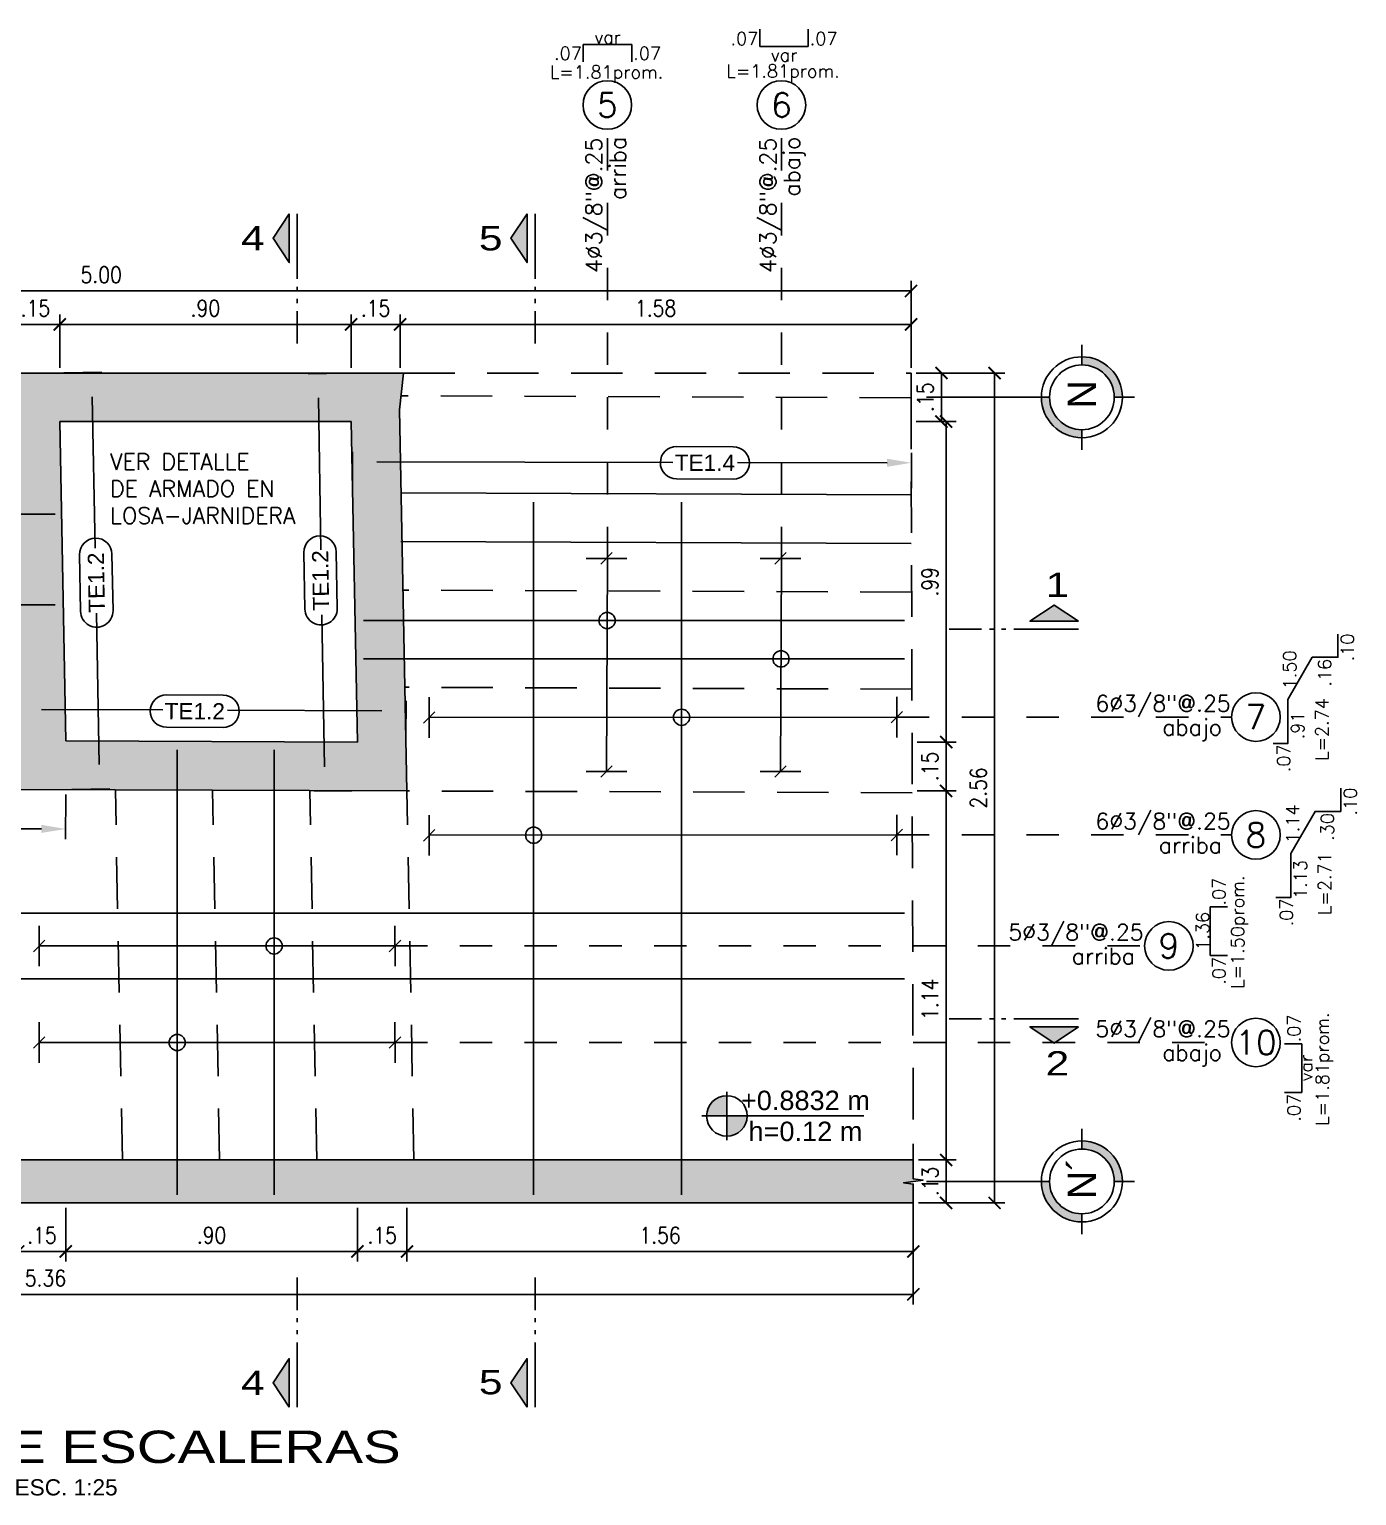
# Model space of a CAD drawing. Header units: millimetres. Extents: x -0.4 to 53.2, y 4.5 to 34.5.
# Drawn here: x 13.434 to 17.533, y 29.906 to 34.435 of the extents above; entities that cross this region are included whole.
import ezdxf
from ezdxf.enums import TextEntityAlignment as Align

# ---------------------------------------------------------------- set-up
doc = ezdxf.new("R2010")
doc.units = ezdxf.units.MM
doc.header["$LTSCALE"] = 0.05
for name, pattern in [('DASHDOT2', [12.7, 6.35, -3.175, 0, -3.175]), ('DOT2', [3.175, 0, -3.175]), ('HIDDEN2', [4.7625, 3.175, -1.5875])]:
    doc.linetypes.add(name, pattern=pattern)
for name, color, linetype in [('ACHURADO', 1, 'Continuous'), ('ACOTADO', 2, 'Continuous'), ('CANT_INVIS', 2, 'HIDDEN2'), ('CANT_VIS', 3, 'Continuous'), ('CONT_CORTE', 4, 'Continuous'), ('EJES', 1, 'DASHDOT2'), ('TEXTO_REFUERZO', 3, 'Continuous'), ('TITULOS', 1, 'Continuous'), ('TXT_IND', 2, 'Continuous')]:
    doc.layers.add(name, color=color, linetype=linetype)
doc.styles.add('ACOTAMIENTOS', font='romans.shx', dxfattribs={"width": 0.85})
doc.styles.add('ARIAL', font='arial.ttf')
doc.styles.get("Standard").update_dxf_attribs({"font": 'romans.shx'})
doc.dimstyles.new('ACOTA_25', dxfattribs={"dimscale": 0.025, "dimtxt": 2, "dimasz": 1.5, "dimexe": 1.25, "dimexo": 0.625, "dimgap": 1, "dimtad": 1, "dimzin": 4, "dimdsep": 46, "dimtxsty": 'ACOTAMIENTOS', "dimblk1": 'ARCHTICK', "dimblk2": 'ARCHTICK', "dimsah": 1, "dimcen": 1.5, "dimclrd": 1, "dimclre": 1, "dimclrt": 256, "dimadec": 0, "dimazin": 0, "dimtfac": 1, "dimtofl": 0, "dimtmove": 2, "dimatfit": 3, "dimldrblk": 'ARCHTICK', "dimfxl": 0, "dimtolj": 1, "dimtzin": 0, "dimarcsym": 0})

# ---------------------------------------------------------------- blocks, each defined once
blk = doc.blocks.new('_ARCHTICK')
at = {"color": 0, "linetype": 'ByBlock', "const_width": 0.15}
blk.add_lwpolyline([(-0.5, -0.5), (0.5, 0.5)], dxfattribs=at)
blk = doc.blocks.new('*D266')
at = {"layer": 'ACOTADO', "color": 1, "lineweight": -2}
for p, q in [((13.3995, 30.7947), (13.3995, 30.6291)), ((13.5466, 30.7947), (13.5466, 30.6291)), ((13.3995, 30.6603), (13.5466, 30.6603))]:
    blk.add_line(p, q, dxfattribs=at)
at = {"layer": 'DEFPOINTS', "color": 0}
for p in [(13.3995, 30.8103), (13.5466, 30.8103), (13.5466, 30.6603)]:
    blk.add_point(p, dxfattribs=at)
at = {"layer": 'ACOTADO', "color": 1, "lineweight": -2, "xscale": 0.03750000000000001, "yscale": 0.03750000000000001, "zscale": 0.03750000000000001, "rotation": 180}
blk.add_blockref('_ARCHTICK', (13.3995, 30.6603), dxfattribs=at)
at = {"layer": 'ACOTADO', "color": 1, "lineweight": -2, "xscale": 0.03750000000000001, "yscale": 0.03750000000000001, "zscale": 0.03750000000000001}
blk.add_blockref('_ARCHTICK', (13.5466, 30.6603), dxfattribs=at)
at = {"layer": 'ACOTADO', "insert": (13.4731, 30.7103), "char_height": 0.05, "attachment_point": 5, "style": 'ACOTAMIENTOS'}
blk.add_mtext('\\A1;.15', dxfattribs=at)
blk = doc.blocks.new('*D267')
at = {"layer": 'ACOTADO', "color": 1, "lineweight": -2}
for p, q in [((13.5466, 30.7947), (13.5466, 30.6291)), ((14.4469, 30.7947), (14.4469, 30.6291)), ((13.5466, 30.6603), (14.4469, 30.6603))]:
    blk.add_line(p, q, dxfattribs=at)
at = {"layer": 'DEFPOINTS', "color": 0}
for p in [(13.5466, 30.8103), (14.4469, 30.8103), (14.4469, 30.6603)]:
    blk.add_point(p, dxfattribs=at)
at = {"layer": 'ACOTADO', "color": 1, "lineweight": -2, "xscale": 0.03750000000000001, "yscale": 0.03750000000000001, "zscale": 0.03750000000000001, "rotation": 180}
blk.add_blockref('_ARCHTICK', (13.5466, 30.6603), dxfattribs=at)
at = {"layer": 'ACOTADO', "color": 1, "lineweight": -2, "xscale": 0.03750000000000001, "yscale": 0.03750000000000001, "zscale": 0.03750000000000001}
blk.add_blockref('_ARCHTICK', (14.4469, 30.6603), dxfattribs=at)
at = {"layer": 'ACOTADO', "insert": (13.9968, 30.7103), "char_height": 0.05, "attachment_point": 5, "style": 'ACOTAMIENTOS'}
blk.add_mtext('\\A1;.90', dxfattribs=at)
blk = doc.blocks.new('*D268')
at = {"layer": 'ACOTADO', "color": 1, "lineweight": -2}
for p, q in [((14.4469, 30.7947), (14.4469, 30.6291)), ((14.6001, 30.7947), (14.6001, 30.6291)), ((14.4469, 30.6603), (14.6001, 30.6603))]:
    blk.add_line(p, q, dxfattribs=at)
at = {"layer": 'DEFPOINTS', "color": 0}
for p in [(14.4469, 30.8103), (14.6001, 30.8103), (14.6001, 30.6603)]:
    blk.add_point(p, dxfattribs=at)
at = {"layer": 'ACOTADO', "color": 1, "lineweight": -2, "xscale": 0.03750000000000001, "yscale": 0.03750000000000001, "zscale": 0.03750000000000001, "rotation": 180}
blk.add_blockref('_ARCHTICK', (14.4469, 30.6603), dxfattribs=at)
at = {"layer": 'ACOTADO', "color": 1, "lineweight": -2, "xscale": 0.03750000000000001, "yscale": 0.03750000000000001, "zscale": 0.03750000000000001}
blk.add_blockref('_ARCHTICK', (14.6001, 30.6603), dxfattribs=at)
at = {"layer": 'ACOTADO', "insert": (14.5235, 30.7103), "char_height": 0.05, "attachment_point": 5, "style": 'ACOTAMIENTOS'}
blk.add_mtext('\\A1;.15', dxfattribs=at)
blk = doc.blocks.new('*D349')
at = {"layer": 'ACOTADO', "color": 1, "lineweight": -2}
for p, q in [((14.6001, 30.7947), (14.6001, 30.6291)), ((16.1637, 30.7947), (16.1637, 30.6291)), ((14.6001, 30.6603), (16.1637, 30.6603))]:
    blk.add_line(p, q, dxfattribs=at)
at = {"layer": 'DEFPOINTS', "color": 0}
for p in [(14.6001, 30.8103), (16.1637, 30.8103), (16.1637, 30.6603)]:
    blk.add_point(p, dxfattribs=at)
at = {"layer": 'ACOTADO', "color": 1, "lineweight": -2, "xscale": 0.03750000000000001, "yscale": 0.03750000000000001, "zscale": 0.03750000000000001, "rotation": 180}
blk.add_blockref('_ARCHTICK', (14.6001, 30.6603), dxfattribs=at)
at = {"layer": 'ACOTADO', "color": 1, "lineweight": -2, "xscale": 0.03750000000000001, "yscale": 0.03750000000000001, "zscale": 0.03750000000000001}
blk.add_blockref('_ARCHTICK', (16.1637, 30.6603), dxfattribs=at)
at = {"layer": 'ACOTADO', "insert": (15.3819, 30.7103), "char_height": 0.05, "attachment_point": 5, "style": 'ACOTAMIENTOS'}
blk.add_mtext('\\A1;1.56', dxfattribs=at)
blk = doc.blocks.new('*D351')
at = {"layer": 'ACOTADO', "color": 1, "lineweight": -2}
for p, q in [((16.1793, 30.9428), (16.2964, 30.9428)), ((16.2652, 30.8103), (16.2652, 30.9428)), ((16.1793, 30.8103), (16.2964, 30.8103))]:
    blk.add_line(p, q, dxfattribs=at)
at = {"layer": 'DEFPOINTS', "color": 0}
for p in [(16.1637, 30.9428), (16.2652, 30.9428), (16.1637, 30.8103)]:
    blk.add_point(p, dxfattribs=at)
at = {"layer": 'ACOTADO', "color": 1, "lineweight": -2, "xscale": 0.03750000000000001, "yscale": 0.03750000000000001, "zscale": 0.03750000000000001}
for p, rotation in [((16.2652, 30.9428), 90), ((16.2652, 30.8103), 270)]:
    blk.add_blockref('_ARCHTICK', p, dxfattribs=dict(at, rotation=rotation))
at = {"layer": 'ACOTADO', "insert": (16.2158, 30.8766), "char_height": 0.05, "attachment_point": 5, "rotation": 90, "style": 'ACOTAMIENTOS'}
blk.add_mtext('\\A1;.13', dxfattribs=at)
blk = doc.blocks.new('*D352')
at = {"layer": 'ACOTADO', "color": 1, "lineweight": -2}
for p, q in [((16.176, 32.0827), (16.2964, 32.0827)), ((16.2652, 30.9428), (16.2652, 32.0827)), ((16.1793, 30.9428), (16.2964, 30.9428))]:
    blk.add_line(p, q, dxfattribs=at)
at = {"layer": 'DEFPOINTS', "color": 0}
for p in [(16.1603, 32.0827), (16.2652, 32.0827), (16.1637, 30.9428)]:
    blk.add_point(p, dxfattribs=at)
at = {"layer": 'ACOTADO', "color": 1, "lineweight": -2, "xscale": 0.03750000000000001, "yscale": 0.03750000000000001, "zscale": 0.03750000000000001}
for p, rotation in [((16.2652, 32.0827), 90), ((16.2652, 30.9428), 270)]:
    blk.add_blockref('_ARCHTICK', p, dxfattribs=dict(at, rotation=rotation))
at = {"layer": 'ACOTADO', "insert": (16.2152, 31.4391), "char_height": 0.05, "attachment_point": 5, "rotation": 90, "style": 'ACOTAMIENTOS'}
blk.add_mtext('\\A1;1.14', dxfattribs=at)
blk = doc.blocks.new('*D273')
at = {"layer": 'ACOTADO', "color": 1, "lineweight": -2}
for p, q in [((16.1755, 32.2335), (16.2964, 32.2335)), ((16.2652, 32.0827), (16.2652, 32.2335)), ((16.176, 32.0827), (16.2964, 32.0827))]:
    blk.add_line(p, q, dxfattribs=at)
at = {"layer": 'DEFPOINTS', "color": 0}
for p in [(16.1599, 32.2335), (16.2652, 32.2335), (16.1603, 32.0827)]:
    blk.add_point(p, dxfattribs=at)
at = {"layer": 'ACOTADO', "color": 1, "lineweight": -2, "xscale": 0.03750000000000001, "yscale": 0.03750000000000001, "zscale": 0.03750000000000001}
for p, rotation in [((16.2652, 32.2335), 90), ((16.2652, 32.0827), 270)]:
    blk.add_blockref('_ARCHTICK', p, dxfattribs=dict(at, rotation=rotation))
at = {"layer": 'ACOTADO', "insert": (16.2152, 32.1581), "char_height": 0.05, "attachment_point": 5, "rotation": 90, "style": 'ACOTAMIENTOS'}
blk.add_mtext('\\A1;.15', dxfattribs=at)
blk = doc.blocks.new('*D274')
at = {"layer": 'ACOTADO', "color": 1, "lineweight": -2}
for p, q in [((16.1727, 33.2233), (16.2964, 33.2233)), ((16.2652, 32.2335), (16.2652, 33.2233)), ((16.1755, 32.2335), (16.2964, 32.2335))]:
    blk.add_line(p, q, dxfattribs=at)
at = {"layer": 'DEFPOINTS', "color": 0}
for p in [(16.157, 33.2233), (16.2652, 33.2233), (16.1599, 32.2335)]:
    blk.add_point(p, dxfattribs=at)
at = {"layer": 'ACOTADO', "color": 1, "lineweight": -2, "xscale": 0.03750000000000001, "yscale": 0.03750000000000001, "zscale": 0.03750000000000001}
for p, rotation in [((16.2652, 33.2233), 90), ((16.2652, 32.2335), 270)]:
    blk.add_blockref('_ARCHTICK', p, dxfattribs=dict(at, rotation=rotation))
at = {"layer": 'ACOTADO', "insert": (16.2152, 32.7284), "char_height": 0.05, "attachment_point": 5, "rotation": 90, "style": 'ACOTAMIENTOS'}
blk.add_mtext('\\A1;.99', dxfattribs=at)
blk = doc.blocks.new('*D353')
at = {"layer": 'ACOTADO', "color": 1, "lineweight": -2}
for p, q in [((16.1724, 33.3733), (16.282, 33.3733)), ((16.2508, 33.2233), (16.2508, 33.3733)), ((16.1727, 33.2233), (16.282, 33.2233))]:
    blk.add_line(p, q, dxfattribs=at)
at = {"layer": 'DEFPOINTS', "color": 0}
for p in [(16.1568, 33.3733), (16.2508, 33.3733), (16.157, 33.2233)]:
    blk.add_point(p, dxfattribs=at)
at = {"layer": 'ACOTADO', "color": 1, "lineweight": -2, "xscale": 0.03750000000000001, "yscale": 0.03750000000000001, "zscale": 0.03750000000000001}
for p, rotation in [((16.2508, 33.3733), 90), ((16.2508, 33.2233), 270)]:
    blk.add_blockref('_ARCHTICK', p, dxfattribs=dict(at, rotation=rotation))
at = {"layer": 'ACOTADO', "insert": (16.2008, 33.2983), "char_height": 0.05, "attachment_point": 5, "rotation": 90, "style": 'ACOTAMIENTOS'}
blk.add_mtext('\\A1;.15', dxfattribs=at)
blk = doc.blocks.new('*D275')
at = {"layer": 'ACOTADO', "color": 1, "lineweight": -2}
for p, q in [((13.3777, 33.3889), (13.3777, 33.5544)), ((13.3777, 33.5232), (13.5277, 33.5232)), ((13.5277, 33.3889), (13.5277, 33.5544))]:
    blk.add_line(p, q, dxfattribs=at)
at = {"layer": 'DEFPOINTS', "color": 0}
for p in [(13.5277, 33.5232), (13.3777, 33.3733), (13.5277, 33.3733)]:
    blk.add_point(p, dxfattribs=at)
at = {"layer": 'ACOTADO', "color": 1, "lineweight": -2, "xscale": 0.03750000000000001, "yscale": 0.03750000000000001, "zscale": 0.03750000000000001}
for p, rotation in [((13.3777, 33.5232), 180.0000000000032), ((13.5277, 33.5232), 3.256887993818641e-12)]:
    blk.add_blockref('_ARCHTICK', p, dxfattribs=dict(at, rotation=rotation))
at = {"layer": 'ACOTADO', "insert": (13.4527, 33.5732), "char_height": 0.05, "attachment_point": 5, "style": 'ACOTAMIENTOS'}
blk.add_mtext('\\A1;.15', dxfattribs=at)
blk = doc.blocks.new('*D276')
at = {"layer": 'ACOTADO', "color": 1, "lineweight": -2}
for p, q in [((13.5277, 33.3889), (13.5277, 33.5544)), ((13.5277, 33.5232), (14.4275, 33.5232)), ((14.4275, 33.3889), (14.4275, 33.5544))]:
    blk.add_line(p, q, dxfattribs=at)
at = {"layer": 'DEFPOINTS', "color": 0}
for p in [(14.4275, 33.5232), (13.5277, 33.3733), (14.4275, 33.3733)]:
    blk.add_point(p, dxfattribs=at)
at = {"layer": 'ACOTADO', "color": 1, "lineweight": -2, "xscale": 0.03750000000000001, "yscale": 0.03750000000000001, "zscale": 0.03750000000000001}
for p, rotation in [((13.5277, 33.5232), 180.0000000000032), ((14.4275, 33.5232), 3.256887993818641e-12)]:
    blk.add_blockref('_ARCHTICK', p, dxfattribs=dict(at, rotation=rotation))
at = {"layer": 'ACOTADO', "insert": (13.9776, 33.5732), "char_height": 0.05, "attachment_point": 5, "style": 'ACOTAMIENTOS'}
blk.add_mtext('\\A1;.90', dxfattribs=at)
blk = doc.blocks.new('*D277')
at = {"layer": 'ACOTADO', "color": 1, "lineweight": -2}
for p, q in [((14.4275, 33.3889), (14.4275, 33.5544)), ((14.4275, 33.5232), (14.5789, 33.5232)), ((14.5789, 33.3889), (14.5789, 33.5544))]:
    blk.add_line(p, q, dxfattribs=at)
at = {"layer": 'DEFPOINTS', "color": 0}
for p in [(14.5789, 33.5232), (14.4275, 33.3733), (14.5789, 33.3733)]:
    blk.add_point(p, dxfattribs=at)
at = {"layer": 'ACOTADO', "color": 1, "lineweight": -2, "xscale": 0.03750000000000001, "yscale": 0.03750000000000001, "zscale": 0.03750000000000001}
for p, rotation in [((14.4275, 33.5232), 180.0000000000032), ((14.5789, 33.5232), 3.256887993818641e-12)]:
    blk.add_blockref('_ARCHTICK', p, dxfattribs=dict(at, rotation=rotation))
at = {"layer": 'ACOTADO', "insert": (14.5032, 33.5732), "char_height": 0.05, "attachment_point": 5, "style": 'ACOTAMIENTOS'}
blk.add_mtext('\\A1;.15', dxfattribs=at)
blk = doc.blocks.new('*D358')
at = {"layer": 'ACOTADO', "color": 1, "lineweight": -2}
for p, q in [((14.5789, 33.3889), (14.5789, 33.5544)), ((14.5789, 33.5232), (16.1568, 33.5232)), ((16.1568, 33.3889), (16.1568, 33.5544))]:
    blk.add_line(p, q, dxfattribs=at)
at = {"layer": 'DEFPOINTS', "color": 0}
for p in [(16.1568, 33.5232), (14.5789, 33.3733), (16.1568, 33.3733)]:
    blk.add_point(p, dxfattribs=at)
at = {"layer": 'ACOTADO', "color": 1, "lineweight": -2, "xscale": 0.03750000000000001, "yscale": 0.03750000000000001, "zscale": 0.03750000000000001}
for p, rotation in [((14.5789, 33.5232), 180.0000000000032), ((16.1568, 33.5232), 3.256887993818641e-12)]:
    blk.add_blockref('_ARCHTICK', p, dxfattribs=dict(at, rotation=rotation))
at = {"layer": 'ACOTADO', "insert": (15.3679, 33.5732), "char_height": 0.05, "attachment_point": 5, "style": 'ACOTAMIENTOS'}
blk.add_mtext('\\A1;1.58', dxfattribs=at)
blk = doc.blocks.new('EJE')
at = {"layer": 'EJES', "linetype": 'Continuous'}
for points in [[(-0.25, 0), (-0.2, 0, -0.414214), (0, 0.2), (0, 0.25, 0.414214)], [(0.25, 0), (0.2, 0, -0.414214), (0, -0.2), (0, -0.25, 0.414214)]]:
    blk.add_hatch(color=256, dxfattribs=at).paths.add_polyline_path(points)
at = {"layer": 'EJES', "color": 1, "linetype": 'Continuous'}
for p, q in [((0, 0.2), (0, 0.325)), ((-0.2, 0), (-0.325, 0)), ((0.325, 0), (0.2, 0)), ((0, -0.325), (0, -0.2))]:
    blk.add_line(p, q, dxfattribs=at)
at = {"layer": 'EJES', "color": 3, "linetype": 'Continuous'}
for radius in [0.25, 0.2]:
    blk.add_circle((0, 0), radius, dxfattribs=at)
at = {"layer": 'EJES', "color": 4, "linetype": 'Continuous', "style": 'ARIAL'}
blk.add_attdef('EJE', text='', height=0.175, dxfattribs=at).set_placement((0, 0), align=Align.MIDDLE_CENTER)
blk = doc.blocks.new('*D279')
at = {"layer": 'ACOTADO', "color": 1, "lineweight": -2}
for p, q in [((16.2808, 33.3733), (16.446, 33.3733)), ((16.4148, 30.8103), (16.4148, 33.3733)), ((16.2808, 30.8103), (16.446, 30.8103))]:
    blk.add_line(p, q, dxfattribs=at)
at = {"layer": 'DEFPOINTS', "color": 0}
for p in [(16.2652, 33.3733), (16.4148, 33.3733), (16.2652, 30.8103)]:
    blk.add_point(p, dxfattribs=at)
at = {"layer": 'ACOTADO', "color": 1, "lineweight": -2, "xscale": 0.03750000000000001, "yscale": 0.03750000000000001, "zscale": 0.03750000000000001}
for p, rotation in [((16.4148, 33.3733), 90), ((16.4148, 30.8103), 270)]:
    blk.add_blockref('_ARCHTICK', p, dxfattribs=dict(at, rotation=rotation))
at = {"layer": 'ACOTADO', "insert": (16.3648, 32.0918), "char_height": 0.05, "attachment_point": 5, "rotation": 90, "style": 'ACOTAMIENTOS'}
blk.add_mtext('\\A1;2.56', dxfattribs=at)
blk = doc.blocks.new('*D281')
at = {"layer": 'ACOTADO', "color": 1, "lineweight": -2}
for p, q in [((11.1552, 33.5388), (11.1552, 33.6581)), ((16.1568, 33.5388), (16.1568, 33.6581)), ((11.1552, 33.6268), (16.1568, 33.6268))]:
    blk.add_line(p, q, dxfattribs=at)
at = {"layer": 'DEFPOINTS', "color": 0}
for p in [(16.1568, 33.6268), (11.1552, 33.5232), (16.1568, 33.5232)]:
    blk.add_point(p, dxfattribs=at)
at = {"layer": 'ACOTADO', "color": 1, "lineweight": -2, "xscale": 0.03750000000000001, "yscale": 0.03750000000000001, "zscale": 0.03750000000000001}
for p, rotation in [((11.1552, 33.6268), 180.0000000000024), ((16.1568, 33.6268), 2.442665995363981e-12)]:
    blk.add_blockref('_ARCHTICK', p, dxfattribs=dict(at, rotation=rotation))
at = {"layer": 'ACOTADO', "insert": (13.656, 33.6768), "char_height": 0.05, "attachment_point": 5, "style": 'ACOTAMIENTOS'}
blk.add_mtext('\\A1;5.00', dxfattribs=at)
blk = doc.blocks.new('*D282')
at = {"layer": 'ACOTADO', "color": 1, "lineweight": -2}
for p, q in [((10.804, 30.6447), (10.804, 30.4966)), ((16.1637, 30.6447), (16.1637, 30.4966)), ((10.804, 30.5279), (16.1637, 30.5279))]:
    blk.add_line(p, q, dxfattribs=at)
at = {"layer": 'DEFPOINTS', "color": 0}
for p in [(10.804, 30.6603), (16.1637, 30.6603), (16.1637, 30.5279)]:
    blk.add_point(p, dxfattribs=at)
at = {"layer": 'ACOTADO', "color": 1, "lineweight": -2, "xscale": 0.03750000000000001, "yscale": 0.03750000000000001, "zscale": 0.03750000000000001, "rotation": 180}
blk.add_blockref('_ARCHTICK', (10.804, 30.5279), dxfattribs=at)
at = {"layer": 'ACOTADO', "color": 1, "lineweight": -2, "xscale": 0.03750000000000001, "yscale": 0.03750000000000001, "zscale": 0.03750000000000001}
blk.add_blockref('_ARCHTICK', (16.1637, 30.5279), dxfattribs=at)
at = {"layer": 'ACOTADO', "insert": (13.4838, 30.5779), "char_height": 0.05, "attachment_point": 5, "style": 'ACOTAMIENTOS'}
blk.add_mtext('\\A1;5.36', dxfattribs=at)
blk = doc.blocks.new('COTA25')
at = {"layer": 'TEXTO_REFUERZO', "color": 1}
blk.add_line((0, -0.0625), (0, 0.0625), dxfattribs=at)
at = {"layer": 'TEXTO_REFUERZO'}
blk.add_line((-0.0177, -0.0177), (0.0177, 0.0177), dxfattribs=at)
blk = doc.blocks.new('NIVEL-PLANTA')
at = {"layer": 'TXT_IND'}
for points in [[(-0.47, 0), (-0.345, 0), (-0.345, 0.125, 0.414214)], [(-0.345, -0.125, 0.414214), (-0.22, 0), (-0.345, 0)]]:
    blk.add_hatch(color=1, dxfattribs=at).paths.add_polyline_path(points)
for p, q in [((-0.345, 0.15), (-0.345, -0.15)), ((-0.5, 0), (0.5, 0)), ((-0.22, 0), (0.5, 0))]:
    blk.add_line(p, q, dxfattribs=at)
at = {"layer": 'TXT_IND', "color": 3}
blk.add_circle((-0.345, 0), 0.125, dxfattribs=at)
at = {"layer": 'TXT_IND', "style": 'ARIAL'}
blk.add_attdef('NIVEL', text='', height=0.12, dxfattribs=at).set_placement((0.14, 0), align=Align.BOTTOM_CENTER)
at = {"layer": 'TXT_IND', "style": 'ARIAL', "width": 0.95}
blk.add_attdef('PERALTE', text='', height=0.12, dxfattribs=at).set_placement((0.14, -0.1911), align=Align.BOTTOM_CENTER)
blk = doc.blocks.new('CORTE')
at = {"layer": 'TXT_IND'}
blk.add_hatch(color=7, dxfattribs=at).paths.add_polyline_path([(-0.8, 0.05), (-0.5, 0.05), (-0.65, 0.15)])
at = {"layer": 'TXT_IND', "color": 7}
for p, q in [((-0.8, 0), (-0.4, 0)), ((-0.35, 0), (-0.325, 0)), ((-0.275, 0), (-0.25, 0)), ((-0.2, 0), (0, 0))]:
    blk.add_line(p, q, dxfattribs=at)
blk.add_lwpolyline([(-0.8, 0.05), (-0.65, 0.15), (-0.5, 0.05)], close=True, dxfattribs=at)
at = {"layer": 'TXT_IND', "color": 7, "style": 'ARIAL', "text_generation_flag": 6, "width": 1.25}
blk.add_attdef('1', text='', height=0.15, rotation=180, dxfattribs=at).set_placement((-0.65, 0.275), align=Align.MIDDLE_CENTER)
blk = doc.blocks.new('Titulos')
at = {"layer": 'TITULOS', "color": 1, "style": 'ARIAL', "width": 1.25}
blk.add_attdef('TITULO_1', text='', height=0.2, dxfattribs=at).set_placement((0, 0.25), align=Align.MIDDLE_CENTER)
at = {"layer": 'TITULOS', "style": 'ARIAL', "width": 1.25}
blk.add_attdef('TITULO_2', text='', height=0.2, dxfattribs=at).set_placement((0, 0), align=Align.MIDDLE_CENTER)
at = {"layer": 'TITULOS', "color": 2, "width": 1.25}
for tag, p in [('ESCALA_1', (0, -0.2505)), ('ESCALA_2', (0, -0.4083))]:
    blk.add_attdef(tag, text='', height=0.1, dxfattribs=at).set_placement(p, align=Align.MIDDLE_CENTER)
blk = doc.blocks.new('*D283')
at = {"layer": 'DEFPOINTS', "color": 0, "linetype": 'Continuous'}
for p in [(13.5249, 33.3733), (13.6266, 33.3752), (13.5495, 32.0869)]:
    blk.add_point(p, dxfattribs=at)
at = {"layer": 'TXT_IND', "color": 1, "linetype": 'Continuous', "lineweight": -2}
for p, q in [((13.5405, 33.3736), (13.6579, 33.3758)), ((13.6281, 33.3002), (13.6371, 32.832)), ((13.6499, 32.1639), (13.6409, 32.6321)), ((13.5651, 32.0872), (13.6825, 32.0895))]:
    blk.add_line(p, q, dxfattribs=at)
at = {"layer": 'TXT_IND', "color": 1, "linetype": 'Continuous'}
for points in [[(13.6406, 33.3005), (13.6156, 33.3), (13.6266, 33.3752)], [(13.6624, 32.1641), (13.6374, 32.1636), (13.6513, 32.0889)]]:
    blk.add_solid(points, dxfattribs=at)
at = {"layer": 'TXT_IND', "linetype": 'Continuous', "insert": (13.639, 32.732), "char_height": 0.05, "attachment_point": 5, "rotation": 271.0984}
blk.add_mtext('\\A1;   ', dxfattribs=at)
blk = doc.blocks.new('*D359')
at = {"layer": 'DEFPOINTS', "color": 0, "linetype": 'Continuous'}
for p in [(14.5973, 32.3298), (13.3966, 32.2376), (14.5969, 32.2329)]:
    blk.add_point(p, dxfattribs=at)
at = {"layer": 'TXT_IND', "color": 1, "linetype": 'Continuous', "lineweight": -2}
for p, q in [((13.3967, 32.2532), (13.3971, 32.3657)), ((14.597, 32.2486), (14.5974, 32.3611)), ((13.472, 32.3341), (13.8461, 32.3327)), ((14.5223, 32.3301), (14.0461, 32.3319))]:
    blk.add_line(p, q, dxfattribs=at)
at = {"layer": 'TXT_IND', "color": 1, "linetype": 'Continuous'}
for points in [[(13.472, 32.3466), (13.4719, 32.3216), (13.397, 32.3344)], [(14.5223, 32.3426), (14.5222, 32.3176), (14.5973, 32.3298)]]:
    blk.add_solid(points, dxfattribs=at)
at = {"layer": 'TXT_IND', "linetype": 'Continuous', "insert": (13.9461, 32.3323), "char_height": 0.05, "attachment_point": 5, "rotation": 359.7793}
blk.add_mtext('\\A1;   ', dxfattribs=at)
blk = doc.blocks.new('*D360')
at = {"layer": 'DEFPOINTS', "color": 0, "linetype": 'Continuous'}
for p in [(14.326, 33.3717), (14.425, 33.3733), (14.4453, 32.0835)]:
    blk.add_point(p, dxfattribs=at)
at = {"layer": 'TXT_IND', "color": 1, "linetype": 'Continuous', "lineweight": -2}
for p, q in [((14.4094, 33.373), (14.2948, 33.3712)), ((14.3272, 33.2967), (14.3346, 32.8268)), ((14.3451, 32.1569), (14.3377, 32.6268)), ((14.4296, 32.0833), (14.3151, 32.0815))]:
    blk.add_line(p, q, dxfattribs=at)
at = {"layer": 'TXT_IND', "color": 1, "linetype": 'Continuous'}
for points in [[(14.3397, 33.2969), (14.3147, 33.2965), (14.326, 33.3717)], [(14.3576, 32.1571), (14.3326, 32.1568), (14.3463, 32.082)]]:
    blk.add_solid(points, dxfattribs=at)
at = {"layer": 'TXT_IND', "linetype": 'Continuous', "insert": (14.3362, 32.7268), "char_height": 0.05, "attachment_point": 5, "rotation": 270.8998}
blk.add_mtext('\\A1;   ', dxfattribs=at)
blk = doc.blocks.new('ETIQUETA')
at = {"layer": 'TXT_IND', "color": 3}
for p, q in [((-0.175, 0.2), (0.175, 0.2)), ((-0.175, 0), (0.175, 0))]:
    blk.add_line(p, q, dxfattribs=at)
for centre, start, end in [((-0.175, 0.1), 90, 270), ((0.175, 0.1), 270, 90)]:
    blk.add_arc(centre, 0.1, start, end, dxfattribs=at)
at = {"layer": 'TXT_IND', "color": 4, "style": 'ARIAL'}
blk.add_attdef('TEXTO', text='', height=0.1, dxfattribs=at).set_placement((0, 0.1), align=Align.MIDDLE_CENTER)
blk = doc.blocks.new('*D363')
at = {"layer": 'DEFPOINTS', "color": 0, "linetype": 'Continuous'}
for p in [(12.1821, 32.0922), (13.5466, 32.0869), (13.5462, 31.9651)]:
    blk.add_point(p, dxfattribs=at)
at = {"layer": 'TXT_IND', "color": 1, "linetype": 'Continuous', "lineweight": -2}
for p, q in [((12.1821, 32.0766), (12.1815, 31.9391)), ((13.5466, 32.0713), (13.546, 31.9338)), ((12.2567, 31.9701), (12.7042, 31.9683)), ((13.4712, 31.9654), (12.9042, 31.9676))]:
    blk.add_line(p, q, dxfattribs=at)
at = {"layer": 'TXT_IND', "color": 1, "linetype": 'Continuous'}
for points in [[(12.2567, 31.9826), (12.2566, 31.9576), (12.1817, 31.9704)], [(13.4712, 31.9779), (13.4711, 31.9529), (13.5462, 31.9651)]]:
    blk.add_solid(points, dxfattribs=at)
at = {"layer": 'TXT_IND', "linetype": 'Continuous', "insert": (12.8042, 31.9617), "char_height": 0.05, "attachment_point": 5, "rotation": 359.7787}
blk.add_mtext('\\A1;   ', dxfattribs=at)
blk = doc.blocks.new('*D284')
at = {"layer": 'DEFPOINTS', "color": 0, "linetype": 'Continuous'}
for p in [(16.1578, 33.096), (14.4322, 33.0047), (16.1577, 33.0016)]:
    blk.add_point(p, dxfattribs=at)
at = {"layer": 'TXT_IND', "color": 1, "linetype": 'Continuous', "lineweight": -2}
for p, q in [((14.4322, 33.0203), (14.4324, 33.1303)), ((16.1577, 33.0172), (16.1579, 33.1272)), ((14.5073, 33.099), (15.4213, 33.0973)), ((16.0828, 33.0961), (15.6213, 33.097))]:
    blk.add_line(p, q, dxfattribs=at)
at = {"layer": 'TXT_IND', "color": 1, "linetype": 'Continuous'}
for points in [[(14.5074, 33.1115), (14.5073, 33.0865), (14.4323, 33.0991)], [(16.0829, 33.1086), (16.0828, 33.0836), (16.1578, 33.096)]]:
    blk.add_solid(points, dxfattribs=at)
at = {"layer": 'TXT_IND', "linetype": 'Continuous', "insert": (15.5213, 33.0994), "char_height": 0.05, "attachment_point": 5, "rotation": 359.8971}
blk.add_mtext('\\A1;   ', dxfattribs=at)

msp = doc.modelspace()

# ---------------------------------------------------------------- hatches: boundary and pattern name
at = {"layer": 'ACHURADO', "ltscale": 0.2}
h = msp.add_hatch(color=252, dxfattribs=at)
h.dxf.hatch_style = 1
h.paths.add_polyline_path([(12.1821, 32.0919), (11.0806, 32.0961), (11.1991, 33.2233), (11.3648, 33.2233), (11.3648, 33.3733), (11.0641, 33.3733), (10.804, 30.8993), (10.804, 30.8103), (16.1637, 30.8103), (16.1637, 30.8686), (16.1337, 30.8726), (16.1937, 30.8806), (16.1637, 30.8846), (16.1637, 30.9428), (12.2007, 30.9428)])
h.paths.add_polyline_path([(12.0344, 31.9425), (12.0506, 30.9428), (10.9594, 30.9428), (11.0649, 31.9461)], flags=16)
h = msp.add_hatch(color=252, dxfattribs=at)
h.dxf.hatch_style = 1
h.paths.add_polyline_path([(14.5892, 33.3733), (13.1569, 33.3733), (12.2048, 33.3733), (12.2048, 33.2233), (13.3777, 33.2233), (13.3995, 32.0875), (14.5998, 32.0829), (14.5772, 33.2596)])
h.paths.add_polyline_path([(13.5277, 33.2233), (14.4279, 33.2233), (14.4469, 32.2335), (13.5466, 32.2369)], flags=16)

# ---------------------------------------------------------------- linework, layer by layer
at = {"layer": 'CANT_INVIS', "color": 2}
for p, q in [((16.1568, 33.2969), (14.5833, 33.3029)), ((16.1568, 33.2969), (16.1637, 30.9428)), ((16.1586, 32.6969), (14.5879, 32.7029)), ((16.1594, 32.3968), (14.5936, 32.4029)), ((13.7214, 30.9428), (13.6996, 32.0864)), ((14.0215, 30.9428), (14, 32.085)), ((14.3215, 30.9428), (14.3001, 32.0839)), ((14.6215, 30.9428), (14.6001, 32.0829)), ((16.1604, 32.0768), (14.6001, 32.0827))]:
    msp.add_line(p, q, dxfattribs=at)
at = {"layer": 'CANT_INVIS', "color": 0}
for points in [[(14.5892, 33.3733), (16.1568, 33.3733)], [(16.1568, 33.2969), (16.1568, 33.3733)]]:
    msp.add_lwpolyline(points, dxfattribs=at)
at = {"layer": 'CANT_VIS', "color": 3}
for p, q in [((16.1577, 32.9969), (14.5821, 33.0029)), ((16.1571, 32.8469), (14.5816, 32.8529))]:
    msp.add_line(p, q, dxfattribs=at)
at = {"layer": 'CONT_CORTE'}
for p, q in [((13.1569, 33.3733), (14.5892, 33.3733)), ((14.5772, 33.2596), (14.5892, 33.3733)), ((14.5998, 32.0829), (14.5772, 33.2596)), ((13.5277, 33.2233), (14.4279, 33.2233)), ((13.5466, 32.2369), (13.5277, 33.2233)), ((14.4279, 33.2233), (14.4469, 32.2335)), ((14.4469, 32.2335), (13.5466, 32.2369)), ((13.3995, 32.0875), (14.5998, 32.0829)), ((16.1637, 30.9428), (12.2007, 30.9428)), ((10.804, 30.8103), (16.1637, 30.8103))]:
    msp.add_line(p, q, dxfattribs=at)
at = {"layer": 'CONT_CORTE', "color": 1}
msp.add_lwpolyline([(16.1637, 30.9928), (16.1637, 30.8846), (16.1937, 30.8806), (16.1337, 30.8726), (16.1637, 30.8686), (16.1637, 30.7603)], dxfattribs=at)
at = {"layer": 'EJES'}
for p, q in [((16.5219, 33.2983), (16.1637, 33.2983)), ((16.5219, 30.8766), (16.1637, 30.8766))]:
    msp.add_line(p, q, dxfattribs=at)
at = {"layer": 'TEXTO_REFUERZO', "color": 5}
for p, q in [((15.6895, 34.3815), (15.6895, 34.4347)), ((15.8395, 34.3815), (15.8395, 34.4347)), ((15.6895, 34.3815), (15.8395, 34.3815)), ((15.4482, 30.8353), (15.4482, 32.9746)), ((11.0432, 32.9372), (13.5136, 32.9372)), ((14.4663, 32.4904), (16.137, 32.4904)), ((13.8906, 30.8353), (13.8906, 32.2098)), ((12.0665, 31.5028), (16.137, 31.5028)), ((17.3635, 31.3016), (17.3103, 31.3016)), ((17.3635, 31.1516), (17.3635, 31.3016)), ((17.3635, 31.1516), (17.3103, 31.1516))]:
    msp.add_line(p, q, dxfattribs=at)
at = {"layer": 'TEXTO_REFUERZO', "color": 6}
for p, q in [((15.1446, 34.3874), (15.2946, 34.3874)), ((15.1446, 34.3874), (15.1446, 34.3342)), ((15.2946, 34.3874), (15.2946, 34.3342)), ((14.9914, 30.8353), (14.9914, 32.9746)), ((11.0139, 32.6578), (13.5136, 32.6578)), ((14.4663, 32.6089), (16.137, 32.6089)), ((14.1898, 30.8353), (14.1898, 32.2098)), ((12.0665, 31.7047), (16.137, 31.7047)), ((17.0803, 31.5743), (17.0803, 31.7243)), ((17.0803, 31.7243), (17.1335, 31.7243)), ((17.0803, 31.5743), (17.1335, 31.5743))]:
    msp.add_line(p, q, dxfattribs=at)
at = {"layer": 'TEXTO_REFUERZO', "color": 3, "linetype": 'DOT2', "ltscale": 0.2}
for p, q in [((15.2189, 32.7984), (15.2189, 34.126)), ((15.7565, 32.7984), (15.7565, 34.126)), ((16.1132, 32.3106), (17.1468, 32.3106)), ((16.1132, 31.9467), (17.1468, 31.9467)), ((14.5632, 31.6039), (16.878, 31.6039)), ((14.5632, 31.3056), (17.1468, 31.3056))]:
    msp.add_line(p, q, dxfattribs=at)
at = {"layer": 'TEXTO_REFUERZO', "color": 1}
for p, q in [((15.2189, 32.7984), (15.2162, 32.1424)), ((15.7565, 32.7984), (15.7538, 32.1424)), ((14.6689, 32.3095), (16.1132, 32.3106)), ((14.6689, 31.9455), (16.1132, 31.9467)), ((13.4644, 31.6039), (14.5632, 31.6039)), ((13.4644, 31.3056), (14.5632, 31.3056))]:
    msp.add_line(p, q, dxfattribs=at)
at = {"layer": 'TEXTO_REFUERZO', "color": 5}
msp.add_lwpolyline([(17.4751, 32.5669), (17.4751, 32.4952), (17.3956, 32.4952), (17.3206, 32.3649), (17.3206, 32.2292), (17.275, 32.2292)], dxfattribs=at)
at = {"layer": 'TEXTO_REFUERZO', "color": 6}
msp.add_lwpolyline([(17.4838, 32.091), (17.4838, 32.0192), (17.4043, 32.0192), (17.3293, 31.8889), (17.3293, 31.7532), (17.2837, 31.7532)], dxfattribs=at)
for centre in [(15.2189, 34.201), (17.2218, 31.9467), (16.953, 31.6039)]:
    msp.add_circle(centre, 0.075, dxfattribs=at)
at = {"layer": 'TEXTO_REFUERZO', "color": 3}
for centre in [(15.7565, 34.201), (17.2218, 32.3106), (17.2218, 31.3056)]:
    msp.add_circle(centre, 0.075, dxfattribs=at)
at = {"layer": 'TEXTO_REFUERZO', "color": 1}
for centre in [(15.2181, 32.6089), (15.7552, 32.4904), (15.4482, 32.3101), (14.9914, 31.9458), (14.1898, 31.6039), (13.8906, 31.3056)]:
    msp.add_circle(centre, 0.025, dxfattribs=at)

# ---------------------------------------------------------------- block references
at = {"layer": 'EJES'}
ref = msp.add_blockref('EJE', (16.6844, 33.2983), dxfattribs=dict(at, xscale=0.5, yscale=0.5, zscale=0.5, rotation=270))
ref.add_attrib('EJE', 'N', dxfattribs={"color": 4, "linetype": 'Continuous', "height": 0.0875, "rotation": 90, "style": 'ARIAL'}).set_placement((16.6844, 33.3074), align=Align.MIDDLE_CENTER)
ref = msp.add_blockref('EJE', (16.6844, 30.8766), dxfattribs=dict(at, xscale=0.5, yscale=0.5, zscale=0.5, rotation=270))
ref.add_attrib('EJE', 'N´', dxfattribs={"color": 4, "linetype": 'Continuous', "height": 0.0875, "rotation": 90, "style": 'ARIAL'}).set_placement((16.6844, 30.8857), align=Align.MIDDLE_CENTER)
at = {"layer": 'TEXTO_REFUERZO', "color": 5, "xscale": -1, "rotation": 270}
for p in [(15.2162, 32.8008), (15.7538, 32.8008), (15.2162, 32.1424), (15.7538, 32.1424)]:
    msp.add_blockref('COTA25', p, dxfattribs=at)
at = {"layer": 'TEXTO_REFUERZO', "color": 5, "rotation": 0.045615971087336}
for p in [(14.6689, 32.3095), (16.1132, 32.3106), (14.6689, 31.9455), (16.1132, 31.9467), (13.4644, 31.6039), (14.5632, 31.6039), (13.4644, 31.3056), (14.5632, 31.3056)]:
    msp.add_blockref('COTA25', p, dxfattribs=at)
at = {"layer": 'TITULOS'}
ref = msp.add_blockref('Titulos', (13.5475, 30.057), dxfattribs=dict(at, xscale=0.5, yscale=0.5, zscale=0.5))
ref.add_attrib('TITULO_2', 'PLANTA DE ESCALERAS', dxfattribs={"height": 0.1, "style": 'ARIAL', "width": 1.25}).set_placement((13.5475, 30.057), align=Align.MIDDLE_CENTER)
ref.add_attrib('ESCALA_1', 'ESC. 1:25', dxfattribs={"color": 2, "height": 0.05, "style": 'ARIAL'}).set_placement((13.5475, 29.9318), align=Align.MIDDLE_CENTER)
at = {"layer": 'TXT_IND'}
ref = msp.add_blockref('CORTE', (14.2615, 33.4644), dxfattribs=dict(at, xscale=-0.5, yscale=0.5, zscale=0.5, rotation=90))
ref.add_attrib('1', '4', dxfattribs={"color": 7, "height": 0.075, "rotation": 180, "style": 'ARIAL', "text_generation_flag": 6, "width": 1.25}).set_placement((14.124, 33.7894), align=Align.MIDDLE_CENTER)
ref = msp.add_blockref('CORTE', (14.9962, 33.4644), dxfattribs=dict(at, xscale=-0.5, yscale=0.5, zscale=0.5, rotation=90))
ref.add_attrib('1', '5', dxfattribs={"color": 7, "height": 0.075, "rotation": 180, "style": 'ARIAL', "text_generation_flag": 6, "width": 1.25}).set_placement((14.8587, 33.7894), align=Align.MIDDLE_CENTER)
for p, xscale, yscale, zscale, rotation, values in [((15.5199, 33.046), 0.5, 0.5, 0.5, 359.7792966602337, {'TEXTO': 'TE1.4'}), ((13.6908, 32.7267), 0.4999999999999998, 0.4999999999999998, 0.4999999999999998, 91.05810217821305, {'TEXTO': 'TE1.2'}), ((14.3834, 32.7337), 0.4999999999999997, 0.4999999999999997, 0.4999999999999997, 91.05810217821305, {'TEXTO': 'TE1.2'}), ((13.9446, 32.2788), 0.5, 0.5, 0.5, 359.7792966602337, {'TEXTO': 'TE1.2'})]:
    msp.add_blockref('ETIQUETA', p, dxfattribs=dict(at, xscale=xscale, yscale=yscale, zscale=zscale, rotation=rotation)).add_auto_attribs(values)
ref = msp.add_blockref('CORTE', (16.2741, 32.5817), dxfattribs=dict(at, xscale=-0.5, yscale=0.5, zscale=0.5))
ref.add_attrib('1', '1', dxfattribs={"color": 7, "height": 0.075, "rotation": 180, "style": 'ARIAL', "text_generation_flag": 6, "width": 1.25}).set_placement((16.6088, 32.7192), align=Align.MIDDLE_CENTER)
ref = msp.add_blockref('CORTE', (16.2741, 31.3791), dxfattribs=dict(at, xscale=0.5, yscale=0.5, zscale=0.5, rotation=180))
ref.add_attrib('1', '2', dxfattribs={"color": 7, "height": 0.075, "rotation": 180, "style": 'ARIAL', "text_generation_flag": 6, "width": 1.25}).set_placement((16.6088, 31.2413), align=Align.MIDDLE_CENTER)
ref = msp.add_blockref('NIVEL-PLANTA', (15.7606, 31.0788), dxfattribs=dict(at, xscale=0.5, yscale=0.5, zscale=0.5))
ref.add_attrib('NIVEL', '+0.8832 m', dxfattribs={"height": 0.06, "style": 'ARIAL'}).set_placement((15.8306, 31.0788), align=Align.BOTTOM_CENTER)
ref.add_attrib('PERALTE', 'h=0.12 m', dxfattribs={"height": 0.06, "style": 'ARIAL'}).set_placement((15.8306, 30.9832), align=Align.BOTTOM_CENTER)
ref = msp.add_blockref('CORTE', (14.2615, 30.5794), dxfattribs=dict(at, xscale=0.5, yscale=0.5, zscale=0.5, rotation=90.00000000000001))
ref.add_attrib('1', '4', dxfattribs={"color": 7, "height": 0.075, "rotation": 180, "style": 'ARIAL', "text_generation_flag": 6, "width": 1.25}).set_placement((14.124, 30.2544), align=Align.MIDDLE_CENTER)
ref = msp.add_blockref('CORTE', (14.9962, 30.5794), dxfattribs=dict(at, xscale=0.5, yscale=0.5, zscale=0.5, rotation=90.00000000000001))
ref.add_attrib('1', '5', dxfattribs={"color": 7, "height": 0.075, "rotation": 180, "style": 'ARIAL', "text_generation_flag": 6, "width": 1.25}).set_placement((14.8587, 30.2567), align=Align.MIDDLE_CENTER)

# ---------------------------------------------------------------- texts
at = {"layer": 'TEXTO_REFUERZO', "color": 2}
for s, p in [('.07', (15.6421, 34.374)), ('.07', (15.8869, 34.374)), ('.07', (15.0973, 34.3283)), ('var', (15.2196, 34.3784)), ('.07', (15.342, 34.3283)), ('var', (15.7645, 34.3238)), ('L=1.81prom.', (15.2167, 34.2707)), ('L=1.81prom.', (15.7615, 34.2736))]:
    msp.add_text(s, height=0.04, dxfattribs=at).set_placement(p, align=Align.BOTTOM_CENTER)
at = {"layer": 'TEXTO_REFUERZO', "color": 6}
for s, p in [('5', (15.2189, 34.201)), ('8', (17.2218, 31.9467)), ('9', (16.953, 31.6039))]:
    msp.add_text(s, height=0.075, dxfattribs=at).set_placement(p, align=Align.MIDDLE_CENTER)
at = {"layer": 'TEXTO_REFUERZO', "color": 3}
for s, p in [('6', (15.7565, 34.201)), ('7', (17.2218, 32.3106)), ('10', (17.2218, 31.3056))]:
    msp.add_text(s, height=0.075, dxfattribs=at).set_placement(p, align=Align.MIDDLE_CENTER)
at = {"layer": 'TEXTO_REFUERZO', "color": 2}
for s, p in [('4%%C3/8"@.25', (15.2173, 34.0999)), ('arriba', (15.2909, 34.1027)), ('4%%C3/8"@.25', (15.7549, 34.0999)), ('abajo', (15.8286, 34.1027))]:
    msp.add_text(s, height=0.05, rotation=90, dxfattribs=at).set_placement(p, align=Align.BOTTOM_RIGHT)
for s, p in [('.10', (17.5362, 32.5255)), ('1.50', (17.3583, 32.4567)), ('.16', (17.4657, 32.4475)), ('L=2.74', (17.4574, 32.2723)), ('.91', (17.3825, 32.285)), ('.07', (17.3395, 32.1833)), ('.10', (17.5449, 32.0495)), ('1.14', (17.367, 31.9807)), ('.30', (17.4744, 31.9715)), ('1.13', (17.3912, 31.809)), ('L=2.71', (17.4661, 31.7963)), ('.07', (17.1395, 31.7717)), ('L=1.50prom.', (17.197, 31.6464)), ('1.36', (17.0893, 31.6493)), ('.07', (17.3481, 31.7073)), ('.07', (17.1395, 31.527)), ('.07', (17.3711, 31.3489)), ('L=1.81prom.', (17.4588, 31.2236)), ('var', (17.4079, 31.2266)), ('.07', (17.3711, 31.1042))]:
    msp.add_text(s, height=0.04, rotation=90, dxfattribs=at).set_placement(p, align=Align.BOTTOM_CENTER)
for s, p in [('6%%C3/8"@.25', (17.1439, 32.313)), ('abajo', (17.117, 32.2393)), ('6%%C3/8"@.25', (17.1439, 31.9491)), ('arriba', (17.117, 31.8754)), ('5%%C3/8"@.25', (16.8751, 31.6063)), ('arriba', (16.8482, 31.5326)), ('5%%C3/8"@.25', (17.1439, 31.308)), ('abajo', (17.117, 31.2343))]:
    msp.add_text(s, height=0.05, dxfattribs=at).set_placement(p, align=Align.BOTTOM_RIGHT)
at = {"layer": 'TXT_IND', "color": 4, "insert": (13.6837, 33.0161), "char_height": 0.05, "width": 0.683494, "attachment_point": 4}
msp.add_mtext('VER DETALLE \\PDE ARMADO EN \\PLOSA-JARNIDERA', dxfattribs=at)

# ---------------------------------------------------------------- dimensions: what is measured, and where the dimension line sits
at = {"layer": 'ACOTADO'}
for base, p1, p2, angle, picture, middle in [((16.1568, 33.6268), (11.1552, 33.5232), (16.1568, 33.5232), 180, '*D281', (13.656, 33.6768)), ((13.5277, 33.5232), (13.3777, 33.3733), (13.5277, 33.3733), 180, '*D275', (13.4527, 33.5732)), ((14.4275, 33.5232), (13.5277, 33.3733), (14.4275, 33.3733), 180, '*D276', (13.9776, 33.5732)), ((14.5789, 33.5232), (14.4275, 33.3733), (14.5789, 33.3733), 180, '*D277', (14.5032, 33.5732)), ((16.1568, 33.5232), (14.5789, 33.3733), (16.1568, 33.3733), 180, '*D358', (15.3679, 33.5732)), ((16.2508, 33.3733), (16.157, 33.2233), (16.1568, 33.3733), 270, '*D353', (16.2008, 33.2983)), ((16.2652, 33.2233), (16.1599, 32.2335), (16.157, 33.2233), 270, '*D274', (16.2152, 32.7284)), ((16.2652, 32.2335), (16.1603, 32.0827), (16.1599, 32.2335), 270, '*D273', (16.2152, 32.1581)), ((13.5466, 30.6603), (13.3995, 30.8103), (13.5466, 30.8103), 180, '*D266', (13.4731, 30.7103)), ((14.4469, 30.6603), (13.5466, 30.8103), (14.4469, 30.8103), 180, '*D267', (13.9968, 30.7103)), ((14.6001, 30.6603), (14.4469, 30.8103), (14.6001, 30.8103), 180, '*D268', (14.5235, 30.7103)), ((16.1637, 30.6603), (14.6001, 30.8103), (16.1637, 30.8103), 180, '*D349', (15.3819, 30.7103))]:
    dim = msp.add_linear_dim(base=base, p1=p1, p2=p2, angle=angle, dimstyle='ACOTA_25', dxfattribs=at)
    dim.commit()
    dim.dimension.update_dxf_attribs({"geometry": picture, "text_midpoint": middle})
for p1, p2, distance, picture, middle in [((16.2652, 30.8103), (16.2652, 33.3733), -0.1496, '*D279', (16.3648, 32.0918)), ((10.804, 30.6603), (16.1637, 30.6603), -0.1325, '*D282', (13.4838, 30.5779))]:
    dim = msp.add_aligned_dim(p1=p1, p2=p2, distance=distance, dimstyle='ACOTA_25', dxfattribs=at)
    dim.commit()
    dim.dimension.update_dxf_attribs({"geometry": picture, "text_midpoint": middle})
for base, p1, p2, angle, picture, middle, dimtype in [((16.2652, 32.0827), (16.1637, 30.9428), (16.1603, 32.0827), 270, '*D352', (16.2152, 31.4391), 160), ((16.2652, 30.9428), (16.1637, 30.8103), (16.1637, 30.9428), 90, '*D351', (16.2158, 30.8766), 161)]:
    dim = msp.add_linear_dim(base=base, p1=p1, p2=p2, angle=angle, dimstyle='ACOTA_25', dxfattribs=at)
    dim.commit()
    dim.dimension.update_dxf_attribs({"geometry": picture, "text_midpoint": middle, "dimtype": dimtype})
at = {"layer": 'TXT_IND', "linetype": 'Continuous'}
for base, p1, p2, angle, picture, middle in [((13.6266, 33.3752), (13.5495, 32.0869), (13.5249, 33.3733), 91.0984, '*D283', (13.639, 32.732)), ((14.326, 33.3717), (14.4453, 32.0835), (14.425, 33.3733), 90.8998, '*D360', (14.3362, 32.7268)), ((16.1578, 33.096), (14.4322, 33.0047), (16.1577, 33.0016), 359.8971, '*D284', (15.5213, 33.0994)), ((14.5973, 32.3298), (13.3966, 32.2376), (14.5969, 32.2329), 359.7793, '*D359', (13.9461, 32.3323)), ((13.5462, 31.9651), (12.1821, 32.0922), (13.5466, 32.0869), 359.7787, '*D363', (12.8042, 31.9617))]:
    dim = msp.add_linear_dim(base=base, p1=p1, p2=p2, angle=angle, text='   ', dimstyle='ACOTA_25', override={"dimasz": 3, "dimtxsty": 'Standard'}, dxfattribs=at)
    dim.commit()
    dim.dimension.update_dxf_attribs({"geometry": picture, "text_midpoint": middle, "dimtype": 161})

doc.saveas('drawing.dxf')
